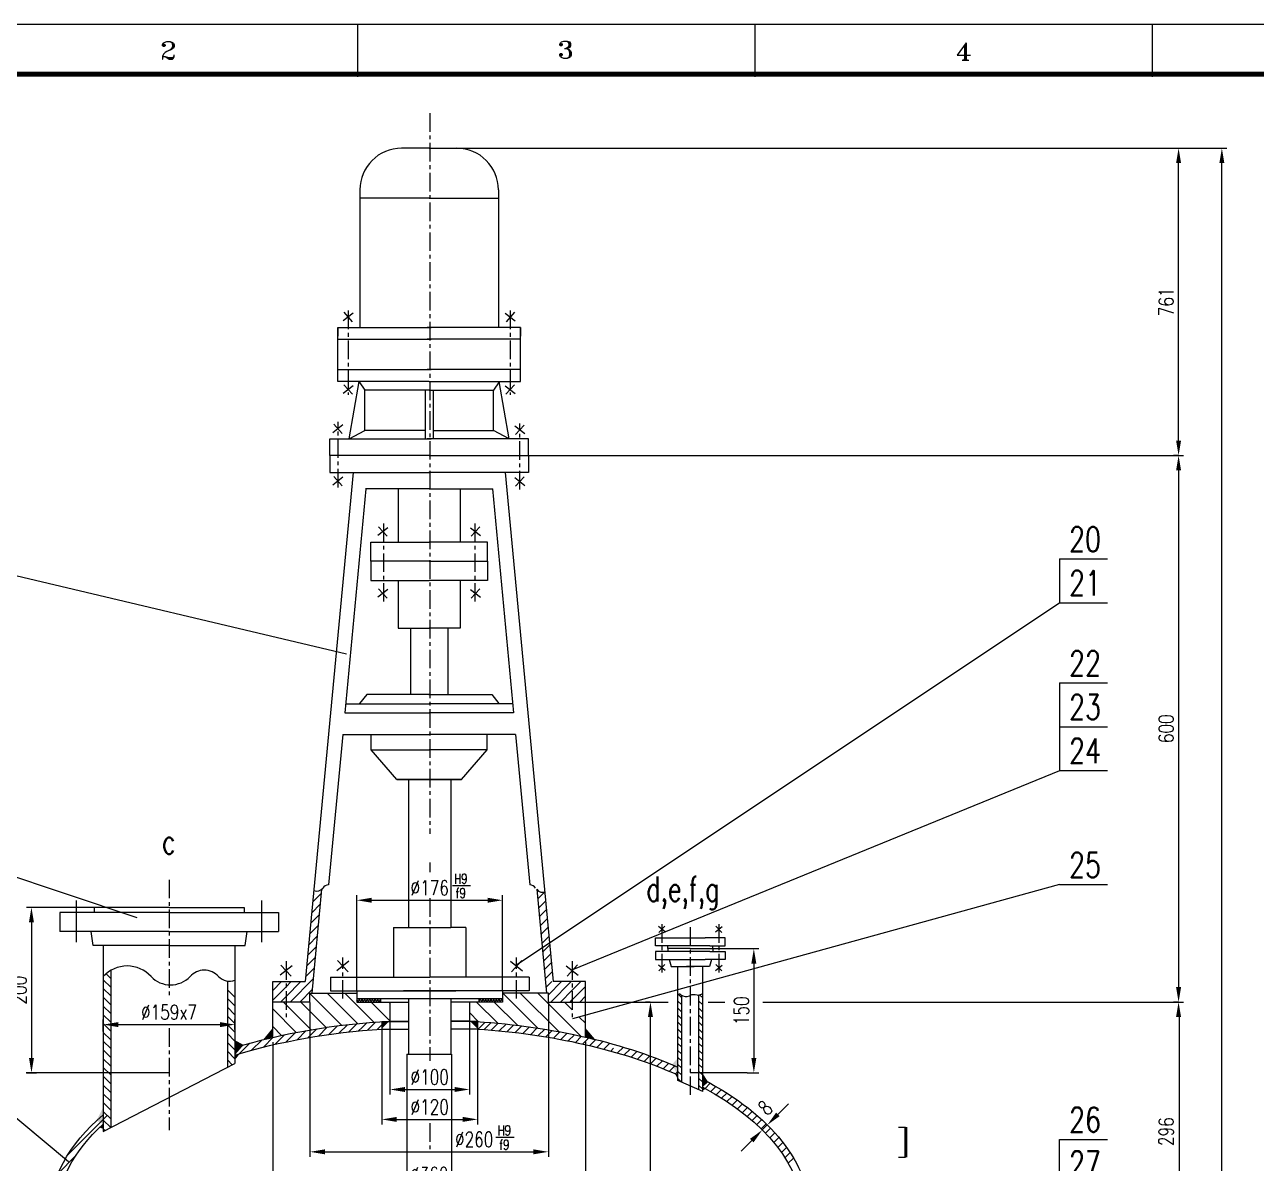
# Model space of a CAD drawing. Extents: x 0 to 1476, y -3 to 841.
# Drawn here: x 126.9 to 374.9, y 611.8 to 841 of the extents above; entities that cross this region are included whole.
import ezdxf

# ---------------------------------------------------------------- set-up
doc = ezdxf.new("R2010")
doc.units = 0
doc.header["$LTSCALE"] = 3
doc.header["$MEASUREMENT"] = 0
doc.linetypes.add('CENTER', pattern=[2, 1.25, -0.25, 0.25, -0.25])
doc.layers.get('0').update_dxf_attribs({"linetype": 'CONTINUOUS'})
doc.layers.get('DEFPOINTS').update_dxf_attribs({"linetype": 'CONTINUOUS'})
for name, color, linetype in [('1', 2, 'CONTINUOUS'), ('2', 1, 'CONTINUOUS'), ('3', 2, 'CENTER'), ('4', 2, 'CENTER'), ('BORDER', 7, 'CONTINUOUS')]:
    doc.layers.add(name, color=color, linetype=linetype)
doc.styles.get("Standard").update_dxf_attribs({"font": 'simplex', "width": 0.75, "bigfont": 'hztxt'})
doc.dimstyles.get("Standard").update_dxf_attribs({"dimtxt": 3, "dimasz": 3, "dimexe": 1, "dimexo": 0.06, "dimgap": 1, "dimtad": 1, "dimzin": 0, "dimtxsty": 'STANDARD', "dimcen": 0.09, "dimclrd": 3, "dimclre": 3, "dimclrt": 3, "dimazin": 3, "dimtfac": 0.051429, "dimtofl": 0, "dimtmove": 0, "dimatfit": 3, "dimtolj": 1, "dimtzin": 0})

# ---------------------------------------------------------------- blocks, each defined once
blk = doc.blocks.new('*D26')
at = {"color": 3, "linetype": 'BYBLOCK'}
for p, q in [((2982.8, 810.42), (2981.86, 810.42)), ((2982.86, 626.78), (2982.86, 807.42)), ((2983.67, 623.78), (2981.86, 623.78))]:
    blk.add_line(p, q, dxfattribs=at)
for points in [[(2982.36, 807.42), (2983.36, 807.42), (2982.86, 810.42)], [(2982.36, 626.78), (2983.36, 626.78), (2982.86, 623.78)]]:
    blk.add_solid(points, dxfattribs=at)
at = {"layer": 'DEFPOINTS', "color": 0, "linetype": 'BYBLOCK'}
for p in [(2982.86, 810.42), (2982.86, 810.42), (2983.73, 623.78)]:
    blk.add_point(p, dxfattribs=at)
at = {"color": 3, "linetype": 'BYBLOCK', "insert": (2980.36, 717.1), "char_height": 3, "attachment_point": 5, "rotation": 90}
blk.add_mtext('\\A1;1630', dxfattribs=at)
blk = doc.blocks.new('*D32')
at = {"color": 3, "linetype": 'BYBLOCK'}
for p, q in [((3090.26, 982.29), (3098.92, 982.29)), ((3097.92, 483.58), (3097.92, 979.29)), ((2961.02, 480.58), (3098.92, 480.58))]:
    blk.add_line(p, q, dxfattribs=at)
for points in [[(3097.42, 979.29), (3098.42, 979.29), (3097.92, 982.29)], [(3097.42, 483.58), (3098.42, 483.58), (3097.92, 480.58)]]:
    blk.add_solid(points, dxfattribs=at)
at = {"layer": 'DEFPOINTS', "color": 0, "linetype": 'BYBLOCK'}
for p in [(3090.2, 982.29), (3097.92, 982.29), (2960.96, 480.58)]:
    blk.add_point(p, dxfattribs=at)
at = {"color": 3, "linetype": 'BYBLOCK', "insert": (3095.42, 731.43), "char_height": 3, "attachment_point": 5, "rotation": 90}
blk.add_mtext('\\A1;3760', dxfattribs=at)
blk = doc.blocks.new('*D16')
at = {"color": 3, "linetype": 'BYBLOCK'}
for p, q in [((2872.69, 804.51), (2872.69, 806.88)), ((2899.19, 804.92), (2899.19, 806.88)), ((2875.69, 805.88), (2896.19, 805.88))]:
    blk.add_line(p, q, dxfattribs=at)
for points in [[(2875.69, 806.38), (2875.69, 805.38), (2872.69, 805.88)], [(2896.19, 806.38), (2896.19, 805.38), (2899.19, 805.88)]]:
    blk.add_solid(points, dxfattribs=at)
at = {"layer": 'DEFPOINTS', "color": 0, "linetype": 'BYBLOCK'}
for p in [(2872.69, 804.45), (2899.19, 805.88), (2899.19, 804.86)]:
    blk.add_point(p, dxfattribs=at)
at = {"color": 3, "linetype": 'BYBLOCK', "insert": (2885.94, 808.38), "char_height": 3, "attachment_point": 5}
blk.add_mtext('\\A1;∅159x7', dxfattribs=at)
blk = doc.blocks.new('*D17')
at = {"color": 3, "linetype": 'BYBLOCK'}
for p, q in [((2870.77, 820.58), (2857.23, 820.58)), ((2858.23, 817.58), (2858.23, 790.28)), ((2857.21, 787.28), (2859.23, 787.28))]:
    blk.add_line(p, q, dxfattribs=at)
for points in [[(2857.73, 817.58), (2858.73, 817.58), (2858.23, 820.58)], [(2857.73, 790.28), (2858.73, 790.28), (2858.23, 787.28)]]:
    blk.add_solid(points, dxfattribs=at)
at = {"layer": 'DEFPOINTS', "color": 0, "linetype": 'BYBLOCK'}
for p in [(2870.83, 820.58), (2857.15, 787.28), (2858.23, 787.28)]:
    blk.add_point(p, dxfattribs=at)
at = {"color": 3, "linetype": 'BYBLOCK', "insert": (2855.73, 803.93), "char_height": 3, "attachment_point": 5, "rotation": 90}
blk.add_mtext('\\A1;200', dxfattribs=at)
blk = doc.blocks.new('*D25')
at = {"color": 3, "linetype": 'BYBLOCK'}
for p, q in [((2943.91, 982.29), (3090.2, 982.29)), ((3089.2, 923.42), (3089.2, 979.29)), ((3089.14, 920.42), (3088.2, 920.42))]:
    blk.add_line(p, q, dxfattribs=at)
for points in [[(3088.7, 979.29), (3089.7, 979.29), (3089.2, 982.29)], [(3088.7, 923.42), (3089.7, 923.42), (3089.2, 920.42)]]:
    blk.add_solid(points, dxfattribs=at)
at = {"layer": 'DEFPOINTS', "color": 0, "linetype": 'BYBLOCK'}
for p in [(2943.85, 982.29), (3089.2, 982.29), (3089.2, 920.42)]:
    blk.add_point(p, dxfattribs=at)
at = {"color": 3, "linetype": 'BYBLOCK', "insert": (3086.7, 951.36), "char_height": 3, "attachment_point": 5, "rotation": 90}
blk.add_mtext('\\A1;761', dxfattribs=at)
blk = doc.blocks.new('*D24')
at = {"color": 3, "linetype": 'BYBLOCK'}
for p, q in [((2958.37, 911.54), (3090.2, 911.54)), ((3089.2, 908.54), (3089.2, 804.53)), ((3089.14, 801.53), (3088.2, 801.53))]:
    blk.add_line(p, q, dxfattribs=at)
for points in [[(3088.7, 908.54), (3089.7, 908.54), (3089.2, 911.54)], [(3088.7, 804.53), (3089.7, 804.53), (3089.2, 801.53)]]:
    blk.add_solid(points, dxfattribs=at)
at = {"layer": 'DEFPOINTS', "color": 0, "linetype": 'BYBLOCK'}
for p in [(2958.31, 911.54), (3089.2, 801.53), (3089.2, 801.53)]:
    blk.add_point(p, dxfattribs=at)
at = {"color": 3, "linetype": 'BYBLOCK', "insert": (3086.7, 856.54), "char_height": 3, "attachment_point": 5, "rotation": 90}
blk.add_mtext('\\A1;600', dxfattribs=at)
blk = doc.blocks.new('*D39')
at = {"color": 3, "linetype": 'BYBLOCK'}
for p, q in [((2923.75, 812.71), (2923.75, 831.91)), ((2926.75, 830.91), (2950.09, 830.91)), ((2953.09, 812.71), (2953.09, 831.91))]:
    blk.add_line(p, q, dxfattribs=at)
for points in [[(2926.75, 831.41), (2926.75, 830.41), (2923.75, 830.91)], [(2950.09, 831.41), (2950.09, 830.41), (2953.09, 830.91)]]:
    blk.add_solid(points, dxfattribs=at)
at = {"layer": 'DEFPOINTS', "color": 0, "linetype": 'BYBLOCK'}
for p in [(2953.09, 830.91), (2923.75, 812.65), (2953.09, 812.65)]:
    blk.add_point(p, dxfattribs=at)
at = {"color": 3, "linetype": 'BYBLOCK', "insert": (2938.42, 833.41), "char_height": 3, "attachment_point": 5}
blk.add_mtext('\\A1;∅176', dxfattribs=at)
blk = doc.blocks.new('*D37')
at = {"color": 3, "linetype": 'BYBLOCK'}
for p, q in [((2930.42, 806.58), (2930.42, 791.82)), ((2946.42, 806.52), (2946.42, 791.82)), ((2933.42, 792.82), (2943.42, 792.82))]:
    blk.add_line(p, q, dxfattribs=at)
for points in [[(2933.42, 793.32), (2933.42, 792.32), (2930.42, 792.82)], [(2943.42, 793.32), (2943.42, 792.32), (2946.42, 792.82)]]:
    blk.add_solid(points, dxfattribs=at)
at = {"layer": 'DEFPOINTS', "color": 0, "linetype": 'BYBLOCK'}
for p in [(2930.42, 806.64), (2946.42, 806.58), (2946.42, 792.82)]:
    blk.add_point(p, dxfattribs=at)
at = {"color": 3, "linetype": 'BYBLOCK', "insert": (2938.42, 795.32), "char_height": 3, "attachment_point": 5}
blk.add_mtext('\\A1;∅100', dxfattribs=at)
blk = doc.blocks.new('*D38')
at = {"color": 3, "linetype": 'BYBLOCK'}
for p, q in [((2928.78, 804.92), (2928.78, 785.8)), ((2948.06, 804.92), (2948.06, 785.8)), ((2931.78, 786.8), (2945.06, 786.8))]:
    blk.add_line(p, q, dxfattribs=at)
for points in [[(2931.78, 787.3), (2931.78, 786.3), (2928.78, 786.8)], [(2945.06, 787.3), (2945.06, 786.3), (2948.06, 786.8)]]:
    blk.add_solid(points, dxfattribs=at)
at = {"layer": 'DEFPOINTS', "color": 0, "linetype": 'BYBLOCK'}
for p in [(2928.78, 804.98), (2948.06, 804.98), (2948.06, 786.8)]:
    blk.add_point(p, dxfattribs=at)
at = {"color": 3, "linetype": 'BYBLOCK', "insert": (2938.42, 789.3), "char_height": 3, "attachment_point": 5}
blk.add_mtext('\\A1;∅120', dxfattribs=at)
blk = doc.blocks.new('*D6')
at = {"color": 3, "linetype": 'BYBLOCK'}
for p, q in [((2906.83, 793.46), (2906.83, 763.3)), ((2969.81, 793.53), (2969.81, 763.3)), ((2909.83, 764.3), (2966.81, 764.3))]:
    blk.add_line(p, q, dxfattribs=at)
for points in [[(2909.83, 764.8), (2909.83, 763.8), (2906.83, 764.3)], [(2966.81, 764.8), (2966.81, 763.8), (2969.81, 764.3)]]:
    blk.add_solid(points, dxfattribs=at)
at = {"layer": 'DEFPOINTS', "color": 0, "linetype": 'BYBLOCK'}
for p in [(2906.83, 793.52), (2969.81, 793.59), (2969.81, 764.3)]:
    blk.add_point(p, dxfattribs=at)
at = {"color": 3, "linetype": 'BYBLOCK', "insert": (2938.32, 766.8), "char_height": 3, "attachment_point": 5}
blk.add_mtext('\\A1;∅360', dxfattribs=at)
blk = doc.blocks.new('*D15')
at = {"color": 3, "linetype": 'BYBLOCK'}
for p, q in [((2914.31, 801.47), (2914.31, 770.38)), ((2962.31, 801.47), (2962.31, 770.38)), ((2917.31, 771.38), (2959.31, 771.38))]:
    blk.add_line(p, q, dxfattribs=at)
for points in [[(2917.31, 771.88), (2917.31, 770.88), (2914.31, 771.38)], [(2959.31, 771.88), (2959.31, 770.88), (2962.31, 771.38)]]:
    blk.add_solid(points, dxfattribs=at)
at = {"layer": 'DEFPOINTS', "color": 0, "linetype": 'BYBLOCK'}
for p in [(2914.31, 801.53), (2962.31, 801.53), (2962.31, 771.38)]:
    blk.add_point(p, dxfattribs=at)
at = {"color": 3, "linetype": 'BYBLOCK', "insert": (2947.37, 773.88), "char_height": 3, "attachment_point": 5}
blk.add_mtext('\\A1;∅260', dxfattribs=at)
blk = doc.blocks.new('*X3')
at = {"color": 0}
for p, q in [((2916.55, 787.27), (2918.25, 788.97)), ((2916.75, 789.42), (2918.45, 791.12)), ((2916.35, 785.13), (2918.05, 786.83)), ((2916.14, 782.98), (2917.85, 784.68)), ((2915.94, 780.83), (2917.65, 782.54)), ((2915.74, 778.69), (2917.44, 780.39)), ((2915.54, 776.54), (2917.24, 778.25)), ((2912.17, 769.28), (2916.84, 773.95)), ((2915.34, 774.4), (2917.04, 776.1)), ((2908.68, 771.63), (2910.45, 773.4)), ((2908.68, 769.68), (2911.36, 772.37)), ((2911.36, 772.37), (2912.39, 773.4)), ((2911.36, 770.42), (2914.34, 773.4)), ((2914.11, 769.28), (2916.64, 771.81)), ((2910.22, 769.28), (2911.36, 770.42))]:
    blk.add_line(p, q, dxfattribs=at)
blk = doc.blocks.new('*X4')
at = {"color": 0}
for p, q in [((2962.02, 789.97), (2963.43, 791.38)), ((2962.19, 788.19), (2963.6, 789.6)), ((2962.35, 786.41), (2963.77, 787.82)), ((2962.52, 784.63), (2963.93, 786.04)), ((2962.69, 782.85), (2964.1, 784.27)), ((2962.85, 781.08), (2964.27, 782.49)), ((2963.02, 779.3), (2964.43, 780.71)), ((2963.19, 777.52), (2964.6, 778.93)), ((2963.35, 775.74), (2964.77, 777.15)), ((2963.52, 773.97), (2964.93, 775.38)), ((2963.69, 772.19), (2964.9, 773.4)), ((2964.18, 770.74), (2966.84, 773.4)), ((2964.67, 769.28), (2968.79, 773.4)), ((2966.62, 769.28), (2969, 771.66)), ((2969, 771.66), (2970.73, 773.4)), ((2969, 769.72), (2971.68, 772.4)), ((2968.56, 769.28), (2969, 769.72)), ((2970.51, 769.28), (2971.68, 770.46))]:
    blk.add_line(p, q, dxfattribs=at)
blk = doc.blocks.new('*D18')
at = {"color": 3, "linetype": 'BYBLOCK'}
for p, q in [((3010.71, 827.48), (3019.94, 827.48)), ((3018.94, 824.48), (3018.94, 805.48)), ((3017.57, 802.48), (3019.94, 802.48))]:
    blk.add_line(p, q, dxfattribs=at)
for points in [[(3018.44, 824.48), (3019.44, 824.48), (3018.94, 827.48)], [(3018.44, 805.48), (3019.44, 805.48), (3018.94, 802.48)]]:
    blk.add_solid(points, dxfattribs=at)
at = {"layer": 'DEFPOINTS', "color": 0, "linetype": 'BYBLOCK'}
for p in [(3010.65, 827.48), (3017.51, 802.48), (3018.94, 802.48)]:
    blk.add_point(p, dxfattribs=at)
at = {"color": 3, "linetype": 'BYBLOCK', "insert": (3016.44, 814.98), "char_height": 3, "attachment_point": 5, "rotation": 90}
blk.add_mtext('\\A1;150', dxfattribs=at)

msp = doc.modelspace()

# ---------------------------------------------------------------- hatches: boundary and pattern name
at = {"layer": '1'}
h = msp.add_hatch(dxfattribs=at)
h.set_pattern_fill('ANSI31', color=256, scale=10, angle=90, style=0)
h.set_pattern_definition([(135, (-2729.9213, -157.2693), (-0.8838835, -0.8838835), [])])
h.paths.add_polyline_path([(144.27312, 650.62739, 0.073772195), (142.77312, 649.42354), (142.77312, 630.01442), (144.27312, 630.01442)])
h.paths.add_polyline_path([(144.27312, 630.01442), (142.77312, 630.01442), (142.77312, 618.20648), (144.27312, 618.98074)])
h.paths.add_polyline_path([(169.27312, 646.36545), (167.77312, 647.06996), (167.77312, 631.11081), (169.27312, 631.88506)])
h = msp.add_hatch(dxfattribs=at)
h.set_pattern_fill('ANSI37', color=256, scale=3, style=0)
h.set_pattern_definition([(45, (-2729.92126, -166.1569), (-0.265165043, 0.265165043), []), (135, (-2729.92126, -166.1569), (-0.265165043, -0.265165043), [])])
h.paths.add_polyline_path([(193.82706, 644.94888), (193.82706, 644.26387), (198.57911, 644.26387), (198.57911, 644.94888)])
h.paths.add_polyline_path([(223.16706, 644.26387), (223.16706, 644.94888), (218.41502, 644.94888), (218.41502, 644.26387)])
h = msp.add_hatch(dxfattribs=at)
h.set_pattern_fill('ANSI31', color=256, scale=8, angle=90, style=0)
h.set_pattern_definition([(135, (-2729.9213, -157.2693), (-0.70710678, -0.70710678), [])])
h.paths.add_polyline_path([(258.47101, 628.49911), (259.23248, 628.16156), (259.23248, 645.62079, -0.033870124), (259.07101, 645.7483, 0.441587249), (258.47101, 645.66661)])
h.paths.add_polyline_path([(263.47101, 645.97849, -0.039095138), (262.70953, 645.70044), (262.70953, 630.0123), (263.47101, 630.0123)])
h.paths.add_polyline_path([(262.70953, 626.62021), (263.47101, 626.28266), (263.47101, 630.0123), (262.70953, 630.0123)])

# ---------------------------------------------------------------- linework, layer by layer
at = {"color": 3, "linetype": 'BYBLOCK'}
for p, q in [((258.47101, 643.0105), (258.47101, 644.98834)), ((263.47101, 643.0105), (263.47101, 644.98834)), ((239.94959, 644.26387), (246.67731, 644.26387)), ((245.55731, 644.26387), (256.50103, 644.26387)), ((264.54593, 644.26387), (267.93327, 644.26387)), ((275.55476, 644.26387), (360.27742, 644.26387)), ((359.3834, 641.26387), (359.3834, 595.08707)), ((278.58965, 621.64698), (280.70634, 623.77292)), ((276.80076, 619.19466), (275.76432, 620.2266)), ((275.79482, 618.18431), (274.75837, 619.21625)), ((275.46702, 618.51069), (276.47296, 619.52103)), ((273.35033, 616.38474), (271.23364, 614.2588))]:
    msp.add_line(p, q, dxfattribs=at)
for points in [[(358.77742, 641.26387), (359.77742, 641.26387), (359.27742, 644.26387)], [(278.23533, 621.99976), (278.94397, 621.2942), (276.47296, 619.52103)], [(272.996, 616.73753), (273.70465, 616.03196), (275.46702, 618.51069)]]:
    msp.add_solid(points, dxfattribs=at)
at = {"layer": '1'}
for p, q in [((82.34576, 740.24141), (191.73393, 714.38562)), ((335.30148, 733.45404), (335.30148, 724.58182)), ((335.30148, 724.58182), (225.85371, 651.62253)), ((335.30148, 708.49428), (335.30148, 690.80281)), ((335.30148, 690.80281), (237.26332, 650.76374)), ((82.34576, 683.84579), (149.50792, 661.2554)), ((335.30148, 667.89323), (237.26332, 640.87713)), ((137.35261, 656.28732), (137.35261, 664.70495)), ((174.69363, 656.28732), (174.69363, 664.70495)), ((82.34576, 656.91306), (135.74131, 612.15411)), ((190.79799, 639.57659), (184.38959, 645.98499)), ((193.98372, 639.9264), (187.84625, 646.06387)), ((197.23588, 640.20977), (191.38179, 646.06387)), ((230.23969, 639.02577), (223.20159, 646.06387)), ((234.48656, 638.31443), (226.73713, 646.06387)), ((238.91896, 637.41756), (230.27266, 646.06387)), ((181.61945, 638.14854), (176.88959, 642.87839)), ((184.61743, 638.68609), (179.03965, 644.26387)), ((187.67649, 639.16257), (182.57519, 644.26387)), ((200.49706, 640.48413), (196.71732, 644.26387)), ((200.49706, 644.01966), (200.25286, 644.26387)), ((222.18996, 640.00444), (217.93052, 644.26387)), ((226.14804, 639.58188), (221.46606, 644.26387)), ((237.20696, 642.6651), (235.60819, 644.26387)), ((192.21172, 638.24), (193.88874, 639.91701)), ((194.88959, 639.1501), (195.83633, 640.09684)), ((195.98504, 638.63676), (197.58404, 640.23576)), ((218.34932, 640.30954), (216.49706, 642.1618)), ((218.32527, 638.847), (219.69266, 640.2144)), ((219.48697, 638.7461), (220.86231, 640.12145)), ((221.88959, 639.6336), (222.25444, 639.99844)), ((239.88959, 639.98247), (238.62084, 641.25122)), ((178.68153, 637.55092), (176.88959, 639.34286)), ((177.34429, 635.74694), (179.27477, 637.67741)), ((179.60609, 636.24097), (181.48855, 638.12343)), ((181.81428, 636.68139), (183.65399, 638.5211)), ((183.97431, 637.07365), (185.77553, 638.87488)), ((186.09064, 637.42221), (187.85688, 639.18845)), ((188.16698, 637.73079), (189.90115, 639.46496)), ((190.20646, 638.0025), (191.911, 639.70705)), ((194.18506, 638.44557), (194.88959, 639.1501)), ((197.91255, 638.75078), (198.85973, 639.69797)), ((220.87596, 638.61997), (221.88959, 639.6336)), ((222.49874, 638.47498), (223.86315, 639.83939)), ((224.10478, 638.31325), (225.45542, 639.66389)), ((225.69437, 638.13508), (227.03153, 639.47223)), ((227.26779, 637.94073), (228.59172, 639.26465)), ((228.82526, 637.73043), (230.1362, 639.04137)), ((230.367, 637.50441), (231.66519, 638.80259)), ((231.89319, 637.26282), (233.17883, 638.54847)), ((233.40397, 637.00584), (234.67729, 638.27916)), ((234.8995, 636.7336), (236.16069, 637.99479)), ((236.37987, 636.4462), (237.62913, 637.69547)), ((237.84517, 636.14374), (239.0827, 637.38127)), ((169.27312, 634.74683), (169.8054, 635.27912)), ((170.15981, 633.86576), (172.28226, 635.98821)), ((172.63102, 634.56919), (174.67921, 636.61739)), ((175.02213, 635.19254), (177.00722, 637.17763)), ((239.29549, 635.82629), (240.52146, 637.05226)), ((240.73085, 635.49389), (241.94546, 636.70849)), ((242.1513, 635.14657), (243.35472, 636.34998)), ((243.55685, 634.78435), (244.74925, 635.97675)), ((244.94747, 634.4072), (245.49731, 634.95704)), ((246.32314, 634.0151), (247.49408, 635.18604)), ((247.6838, 633.608), (248.84429, 634.76849)), ((249.02939, 633.18582), (250.17961, 634.33604)), ((250.35981, 632.74848), (251.49996, 633.88863)), ((251.67495, 632.29585), (252.80524, 633.42613)), ((252.97466, 631.82779), (254.0953, 632.94843)), ((254.25879, 631.34416), (255.37, 632.45536)), ((156.02312, 630.01442), (127.23317, 630.01442)), ((255.52716, 630.84476), (256.62916, 631.94676)), ((256.77954, 630.32937), (257.87259, 631.42242)), ((258.01571, 629.79777), (258.47101, 630.25307)), ((272.39262, 630.0123), (260.92402, 630.0123)), ((263.47101, 628.182), (263.8449, 628.5559)), ((263.94268, 626.88591), (264.9882, 627.93143)), ((265.07468, 626.25014), (266.11354, 627.289)), ((266.18781, 625.5955), (267.22045, 626.62815)), ((267.28151, 624.92143), (268.30843, 625.94836)), ((268.35515, 624.22731), (269.3769, 625.24906)), ((269.40805, 623.51245), (270.42522, 624.52961)), ((270.43944, 622.77607), (271.45269, 623.78932)), ((271.44847, 622.01733), (272.45854, 623.0274)), ((135.57078, 613.41886), (143.58392, 621.432)), ((272.43417, 621.23527), (273.4419, 622.24299)), ((273.39549, 620.42881), (274.4018, 621.43513)), ((274.33121, 619.59676), (275.33716, 620.60272)), ((275.23997, 618.73776), (276.24677, 619.74456)), ((276.12024, 617.85027), (277.12926, 618.85928)), ((276.97026, 616.93251), (277.98307, 617.94532)), ((277.78799, 615.98249), (278.80643, 617.00092)), ((278.57112, 614.99784), (279.59732, 616.02405)), ((335.30148, 598.97554), (335.30148, 616.62872)), ((133.66934, 609.74965), (137.20933, 613.28964)), ((279.3169, 613.97586), (280.35339, 615.01235)), ((280.02213, 612.91332), (281.07191, 613.9631)), ((280.68299, 611.80642), (281.74968, 612.8731))]:
    msp.add_line(p, q, dxfattribs=at)
at = {"layer": '1', "color": 2}
for p, q in [((213.05343, 667.70546), (216.7093, 667.70546)), ((302.91242, 619.06807), (304.27992, 619.06807)), ((221.81936, 617.04808), (225.47522, 617.04808)), ((302.91242, 613.06296), (304.27992, 613.06296))]:
    msp.add_line(p, q, dxfattribs=at)
at = {"layer": '1'}
for centre, radius, start, end in [((185.75701, 668.07049), 1.48295, 246.7596894, 323.6213377), ((188.3083, 666.19099), 1.68589, 95.6406019, 143.6213377), ((228.47089, 666.19099), 1.68589, 36.3786623, 84.3593981), ((231.23469, 667.83833), 1.48295, 216.3786623, 293.2403106), ((147.58053, 644.96991), 6.55332, 42.8122688, 137.1877312), ((163.1092, 646.75879), 3.92107, 42.8122688, 137.1877312), ((156.31035, 653.05729), 5.34691, 222.8122688, 317.1877312), ((168.21509, 651.48893), 3.03914, 222.8122688, 290.3732288), ((258.80823, 645.43401), 0.40967, 50.1012838, 145.4038511), ((261.31494, 650.70141), 5.19179, 281.7155118, 294.5372395)]:
    msp.add_arc(centre, radius, start, end, dxfattribs=at)
at = {"layer": '1', "color": 2}
for centre, radius, start, end in [((260.09177, 646.87507), 1.52039, 227.8259724, 298.0293799), ((261.6789, 643.89381), 1.85702, 68.1798824, 118.0293799)]:
    msp.add_arc(centre, radius, start, end, dxfattribs=at)
at = {"layer": '1'}
for points in [[(198.85973, 640.3239), (200.4059, 640.41603), (198.85973, 638.90665)], [(218.13439, 640.3239), (216.58823, 640.41603), (218.13439, 638.90665)], [(176.90919, 637.22308), (176.8803, 639.0369), (174.99012, 636.73393)], [(239.88959, 637.19899), (239.88959, 639.01303), (241.8162, 636.74045)], [(169.27312, 633.59794), (171.02042, 635.63467), (169.27312, 636.59168)], [(169.27312, 633.59794), (170.28012, 633.90146), (169.27312, 632.59893)], [(258.47101, 629.59598), (258.47101, 632.95503), (257.25637, 631.68509)], [(258.47101, 629.59598), (258.47101, 628.76125), (257.82559, 629.88106)], [(263.47101, 627.14243), (263.47101, 629.87568), (264.55527, 628.17113)], [(263.47101, 627.14243), (263.47101, 626.47374), (264.11658, 626.79011)], [(142.77312, 619.70137), (141.42156, 620.38958), (142.77312, 623.12777)], [(142.77312, 619.70137), (142.01088, 618.99016), (142.77312, 618.76361)]]:
    msp.add_solid(points, dxfattribs=at)
at = {"layer": '2'}
for p, q in [((208.38959, 816.12972), (202.84796, 816.12972)), ((208.38959, 816.12972), (202.84796, 816.12972)), ((208.38959, 816.12972), (213.93123, 816.12972)), ((208.38959, 816.12972), (213.93123, 816.12972)), ((208.38959, 806.05141), (194.4468, 806.05141)), ((194.44796, 807.72972), (194.44796, 780.06787)), ((208.38959, 806.05141), (222.33239, 806.05141)), ((222.33123, 807.72972), (222.33123, 780.06787)), ((193.058, 782.93892), (191.0437, 781.36632)), ((191.18542, 783.09264), (192.91628, 781.21259)), ((223.72119, 782.93892), (225.73549, 781.36632)), ((225.59377, 783.09264), (223.86291, 781.21259)), ((190.01548, 780.06787), (208.76382, 780.06787)), ((190.01548, 780.06787), (190.01548, 778.26787)), ((190.01548, 769.16433), (190.01548, 780.06787)), ((226.76371, 780.06787), (208.01536, 780.06787)), ((226.76371, 769.16433), (226.76371, 780.06787)), ((226.76371, 780.06787), (226.76371, 778.26787)), ((190.01548, 777.66787), (208.76382, 777.66787)), ((226.76371, 777.66787), (208.01536, 777.66787)), ((190.01548, 771.56433), (208.76382, 771.56433)), ((226.76371, 771.56433), (208.01536, 771.56433)), ((208.38959, 769.16433), (190.01548, 769.16433)), ((192.29089, 757.61664), (194.30807, 769.16433)), ((194.29461, 769.08727), (195.43498, 767.43404)), ((208.38959, 769.16433), (226.76371, 769.16433)), ((222.48458, 769.08727), (221.34421, 767.43404)), ((224.4883, 757.61664), (222.47112, 769.16433)), ((193.07467, 768.31657), (191.06036, 766.74398)), ((191.20208, 768.4703), (192.93295, 766.59025)), ((195.43498, 759.28338), (195.43498, 767.43404)), ((208.38959, 767.43404), (195.43498, 767.43404)), ((207.5569, 767.43404), (207.5569, 757.61664)), ((208.38959, 767.43404), (221.34421, 767.43404)), ((209.22228, 767.43404), (209.22228, 757.61664)), ((221.34421, 759.28338), (221.34421, 767.43404)), ((223.70452, 768.31657), (225.71883, 766.74398)), ((225.5771, 768.4703), (223.84624, 766.59025)), ((191.03568, 760.42151), (189.02138, 758.84892)), ((189.1631, 760.57524), (190.89396, 758.69519)), ((192.29089, 757.61664), (195.43498, 759.28338)), ((207.5569, 759.28338), (195.43498, 759.28338)), ((209.22228, 759.28338), (221.34421, 759.28338)), ((224.4883, 757.61664), (221.34421, 759.28338)), ((225.63256, 760.25363), (227.64686, 758.68103)), ((227.50514, 760.40736), (225.77428, 758.5273)), ((188.38559, 757.61664), (208.76382, 757.61664)), ((188.38559, 754.26787), (188.38559, 757.61664)), ((228.39359, 757.61664), (208.01536, 757.61664)), ((228.39359, 754.26787), (228.39359, 757.61664)), ((208.38959, 754.26787), (188.38559, 754.26787)), ((188.38559, 754.26787), (188.38559, 750.84718)), ((208.38959, 754.26787), (228.39359, 754.26787)), ((228.39359, 754.26787), (228.39359, 750.84718)), ((193.05969, 750.84718), (183.45353, 648.37854)), ((188.38559, 750.84718), (208.4846, 750.84718)), ((191.03568, 749.90816), (189.02138, 748.33557)), ((189.1631, 750.06189), (190.89396, 748.18184)), ((228.39359, 750.84718), (208.29459, 750.84718)), ((223.7195, 750.84718), (233.32566, 648.37854)), ((225.63256, 749.82395), (227.64686, 748.25135)), ((227.50514, 749.97768), (225.77428, 748.09762)), ((195.61319, 747.55737), (191.38927, 702.50088)), ((208.38959, 747.55737), (195.55926, 747.55737)), ((202.12412, 747.55737), (202.12412, 736.85647)), ((208.38959, 747.55737), (221.21993, 747.55737)), ((214.65507, 747.55737), (214.65507, 736.85647)), ((221.166, 747.55737), (225.38992, 702.50088)), ((200.09127, 739.74464), (198.07697, 738.17204)), ((198.21869, 739.89836), (199.94955, 738.01831)), ((216.68792, 739.74464), (218.70222, 738.17204)), ((218.5605, 739.89836), (216.82964, 738.01831)), ((196.64532, 736.85647), (208.38959, 736.85647)), ((196.64532, 732.97919), (196.64532, 736.85647)), ((220.13387, 736.85647), (208.38959, 736.85647)), ((220.13387, 732.97919), (220.13387, 736.85647)), ((208.38959, 732.97919), (196.64532, 732.97919)), ((208.38959, 732.97919), (196.64532, 732.97919)), ((196.64532, 732.97919), (196.64532, 729.10191)), ((208.38959, 732.97919), (220.13387, 732.97919)), ((208.38959, 732.97919), (220.13387, 732.97919)), ((220.13387, 732.97919), (220.13387, 729.10191)), ((335.30148, 733.45404), (344.9831, 733.45404)), ((196.64532, 729.10191), (208.38959, 729.10191)), ((200.09127, 727.30343), (198.07697, 725.73084)), ((198.21869, 727.45716), (199.94955, 725.57711)), ((202.12412, 729.10191), (202.12412, 719.51815)), ((220.13387, 729.10191), (208.38959, 729.10191)), ((214.65507, 729.10191), (214.65507, 719.51815)), ((216.68792, 727.30343), (218.70222, 725.73084)), ((218.5605, 727.45716), (216.82964, 725.57711)), ((335.30148, 724.63828), (344.9831, 724.63828)), ((202.12412, 719.51815), (208.38959, 719.51815)), ((204.6587, 719.51815), (204.6587, 706.14924)), ((214.65507, 719.51815), (208.38959, 719.51815)), ((212.12049, 719.51815), (212.12049, 706.14924)), ((335.30148, 708.49428), (344.9831, 708.49428)), ((195.80482, 706.14924), (194.36571, 704.35172)), ((208.42994, 706.14924), (195.80482, 706.14924)), ((208.34925, 706.14924), (220.97437, 706.14924)), ((220.97437, 706.14924), (222.41348, 704.35172)), ((191.38927, 702.50088), (208.38959, 702.50088)), ((191.55819, 704.30282), (208.38959, 704.30282)), ((225.22099, 704.30282), (208.38959, 704.30282)), ((225.38992, 702.50088), (208.38959, 702.50088)), ((335.30148, 699.67852), (344.9831, 699.67852)), ((190.97763, 698.10994), (188.14259, 667.86872)), ((190.97763, 698.10994), (208.38959, 698.10994)), ((196.69716, 695.00607), (196.69716, 698.14446)), ((225.80156, 698.10994), (208.38959, 698.10994)), ((220.08203, 695.00607), (220.08203, 698.14446)), ((225.80156, 698.10994), (228.63659, 667.86872)), ((201.90959, 689.05532), (196.69716, 695.00607)), ((196.69716, 695.00607), (208.38959, 695.00607)), ((220.08203, 695.00607), (208.38959, 695.00607)), ((214.86959, 689.05532), (220.08203, 695.00607)), ((335.30148, 690.86276), (344.9831, 690.86276)), ((208.38959, 689.05532), (201.90959, 689.05532)), ((201.90959, 689.05532), (208.38959, 689.05532)), ((204.99421, 689.05532), (203.73668, 689.05532)), ((204.23463, 689.05532), (204.23463, 659.24739)), ((214.86959, 689.05532), (208.38959, 689.05532)), ((208.38959, 689.05532), (214.86959, 689.05532)), ((211.78498, 689.05532), (213.0425, 689.05532)), ((212.75949, 689.05532), (212.75949, 659.24739)), ((335.30148, 667.89323), (344.9831, 667.89323)), ((186.73845, 666.95877), (184.77961, 646.06387)), ((230.04074, 666.95877), (231.99958, 646.06387)), ((134.02312, 662.31442), (134.02312, 658.47972)), ((156.02312, 662.31442), (134.02312, 662.31442)), ((156.02312, 663.31442), (140.91057, 663.31442)), ((140.91057, 663.31442), (140.91057, 662.31442)), ((156.02312, 663.31442), (171.13567, 663.31442)), ((156.02312, 662.31442), (178.02312, 662.31442)), ((171.13567, 663.31442), (171.13567, 662.31442)), ((178.02312, 662.31442), (178.02312, 658.47972)), ((156.02312, 658.47972), (134.02312, 658.47972)), ((140.72331, 655.67384), (140.3221, 658.47972)), ((156.02312, 658.47972), (178.02312, 658.47972)), ((171.32293, 655.67384), (171.72413, 658.47972)), ((201.23463, 659.24739), (212.75949, 659.24739)), ((201.23463, 659.24739), (201.23463, 649.24739)), ((215.75949, 659.24739), (212.75949, 659.24739)), ((215.75949, 659.24739), (215.75949, 649.24739)), ((255.91968, 658.36969), (254.53745, 659.446)), ((254.63838, 658.2606), (255.82329, 659.55093)), ((266.02234, 658.36969), (267.40456, 659.446)), ((267.30364, 658.2606), (266.11872, 659.55093)), ((156.02312, 655.67384), (140.72331, 655.67384)), ((142.77312, 655.67384), (142.77312, 618.20648)), ((156.02312, 655.67384), (171.32293, 655.67384)), ((169.27312, 655.67384), (169.27312, 631.88506)), ((192.24051, 652.46663), (189.80446, 650.56477)), ((189.95243, 652.63053), (192.04524, 650.35733)), ((224.75362, 652.46663), (227.18967, 650.56477)), ((227.04169, 652.63053), (224.94889, 650.35733)), ((256.68224, 652.8123), (257.12514, 651.42521)), ((265.25977, 652.8123), (264.81687, 651.42521)), ((144.27312, 650.62739), (144.27312, 618.98074)), ((180.81568, 651.55612), (178.37963, 649.65426)), ((178.5276, 651.72002), (180.62041, 649.44682)), ((235.96351, 651.5625), (238.39956, 649.66064)), ((238.25159, 651.7264), (236.15878, 649.4532)), ((255.91968, 650.63217), (254.53745, 651.70848)), ((254.63838, 650.52308), (255.82329, 651.81341)), ((257.12514, 651.42521), (261.75858, 651.42521)), ((264.81687, 651.42521), (260.18344, 651.42521)), ((266.02234, 650.63217), (267.40456, 651.70848)), ((267.30364, 650.52308), (266.11872, 651.81341)), ((167.77312, 648.48211), (167.77312, 631.11081)), ((176.88959, 637.15049), (176.88959, 648.37854)), ((176.88959, 648.37854), (183.45353, 648.37854)), ((188.5018, 649.24739), (208.49706, 649.24739)), ((188.5018, 649.24739), (188.5018, 646.48892)), ((228.49233, 649.24739), (208.49706, 649.24739)), ((228.49233, 649.24739), (228.49233, 646.48892)), ((239.88959, 648.37854), (233.32566, 648.37854)), ((239.88959, 637.19899), (239.88959, 648.37854)), ((184.38959, 646.06387), (193.82706, 646.06387)), ((184.38959, 644.26387), (184.38959, 646.06387)), ((188.5018, 646.48892), (213.75949, 646.48892)), ((193.82706, 646.48892), (193.82706, 644.26387)), ((193.82706, 644.94888), (223.16706, 644.94888)), ((198.57911, 644.94888), (198.57911, 644.26387)), ((228.49233, 646.48892), (203.23463, 646.48892)), ((204.23463, 644.94888), (204.23463, 633.74934)), ((212.75949, 644.94888), (212.75949, 633.74934)), ((218.41502, 644.94888), (218.41502, 644.26387)), ((223.16706, 646.48892), (223.16706, 644.26387)), ((232.38959, 646.06387), (223.16706, 646.06387)), ((232.38959, 644.26387), (232.38959, 646.06387)), ((184.38959, 644.26387), (176.88959, 644.26387)), ((193.82706, 644.26387), (204.23463, 644.26387)), ((200.49706, 644.26387), (200.49706, 640.42075)), ((223.16706, 644.26387), (212.75949, 644.26387)), ((216.49706, 644.26387), (216.49706, 640.42075)), ((232.38959, 644.26387), (239.88959, 644.26387)), ((198.85973, 640.3239), (198.85973, 638.82373)), ((198.85973, 640.3239), (204.23463, 640.3239)), ((200.49706, 640.42075), (204.23463, 640.42075)), ((216.49706, 640.42075), (212.75949, 640.42075)), ((218.13439, 640.3239), (212.75949, 640.3239)), ((218.13439, 640.3239), (218.13439, 638.82344)), ((198.85973, 638.82373), (204.23463, 638.82373)), ((218.13439, 638.82373), (212.75949, 638.82373)), ((203.88959, 633.74934), (203.88959, 542.46573)), ((203.88959, 633.74934), (212.88959, 633.74934)), ((212.88959, 633.74934), (212.88959, 542.46573)), ((142.77312, 618.20648), (169.27312, 631.88506)), ((263.47101, 626.28266), (258.47101, 628.49911)), ((335.30148, 616.60706), (344.9831, 616.60706))]:
    msp.add_line(p, q, dxfattribs=at)
at = {"layer": '2', "color": 1}
for p, q in [((253.97101, 657.2123), (263.97101, 657.2123)), ((253.97101, 655.6123), (253.97101, 657.2123)), ((264.87101, 655.6123), (253.97101, 655.6123)), ((256.47101, 655.0123), (256.47101, 655.6123)), ((260.97101, 655.0123), (256.47101, 655.0123)), ((260.97101, 655.0123), (256.47101, 655.0123)), ((256.47101, 655.0123), (256.47101, 654.4123)), ((260.97101, 655.0123), (265.47101, 655.0123)), ((260.97101, 655.0123), (265.47101, 655.0123)), ((267.97101, 657.2123), (263.97101, 657.2123)), ((264.87101, 655.6123), (267.97101, 655.6123)), ((265.47101, 655.0123), (265.47101, 655.6123)), ((265.47101, 655.0123), (265.47101, 654.4123)), ((267.97101, 655.6123), (267.97101, 657.2123)), ((264.87101, 654.4123), (253.97101, 654.4123)), ((253.97101, 654.4123), (253.97101, 652.8123)), ((253.97101, 652.8123), (263.97101, 652.8123)), ((267.97101, 652.8123), (263.97101, 652.8123)), ((264.87101, 654.4123), (267.97101, 654.4123)), ((267.97101, 654.4123), (267.97101, 652.8123)), ((258.47101, 628.49911), (258.47101, 651.42521)), ((263.47101, 626.28266), (263.47101, 651.42521)), ((259.23248, 628.16156), (259.23248, 645.62079)), ((262.70953, 626.62021), (262.70953, 645.70044))]:
    msp.add_line(p, q, dxfattribs=at)
at = {"layer": '2'}
for centre, start, end in [((202.84796, 807.72972), 90, 180), ((213.93123, 807.72972), 0, 90)]:
    msp.add_arc(centre, 8.4, start, end, dxfattribs=at)
at = {"layer": '2', "extrusion": (0, 0, -1)}
for major_axis, ratio, start_param, end_param in [((-76.5, 0), 0.509803922, 1.032466736, 1.466058512), ((-76.5, 0), 0.509803922, 1.675591937, 2.282708773), ((-75, 0), 0.5, 1.020480326, 1.441971908), ((-75, 0), 0.5, 1.699679863, 2.300097283), ((-76.5, 0), 0.509803922, 2.37264433, 3.141592654), ((-75, 0), 0.5, 2.393540532, 3.141592654), ((-76.5, 0), 0.509803922, 0, 0.537272531), ((-75, 0), 0.5, 0, 0.502689583)]:
    msp.add_ellipse((208.49486, 601.63447), major_axis=major_axis, ratio=ratio, start_param=start_param, end_param=end_param, dxfattribs=at)
at = {"layer": '3'}
for p, q in [((208.49706, 823.19091), (208.49706, 678.11462)), ((208.49706, 672.3663), (208.49706, 670.41035)), ((156.02312, 668.89019), (156.02312, 645.51312)), ((208.49706, 665.19036), (208.49706, 632.42048)), ((260.97101, 659.30702), (260.97101, 625.59149)), ((156.02312, 639.00893), (156.02312, 618.50249)), ((208.49706, 619.89936), (208.49706, 614.5938))]:
    msp.add_line(p, q, dxfattribs=at)
at = {"layer": '3', "color": 2}
for p, q in [((190.99706, 644.94661), (190.99706, 653.19925)), ((225.99706, 644.94661), (225.99706, 653.19925))]:
    msp.add_line(p, q, dxfattribs=at)
at = {"layer": '4'}
for p, q in [((192.06264, 783.44067), (192.06264, 766.46332)), ((224.71655, 783.44067), (224.71655, 766.46332)), ((190.03296, 747.83156), (190.03296, 761.0676)), ((226.63527, 747.41271), (226.63527, 760.71374)), ((199.21991, 740.57926), (199.21991, 724.89758)), ((217.55928, 740.57926), (217.55928, 724.89758)), ((179.57223, 652.47554), (179.57223, 640.86534)), ((237.20696, 652.47554), (237.20696, 640.86534))]:
    msp.add_line(p, q, dxfattribs=at)
at = {"layer": '4', "color": 2}
for p, q in [((255.23005, 659.94228), (255.23005, 650.23972)), ((266.71196, 659.94228), (266.71196, 650.23972))]:
    msp.add_line(p, q, dxfattribs=at)
at = {"layer": 'BORDER'}
for p, q in [((594, 841), (0, 841)), ((194, 830.5), (194, 841)), ((274, 830.5), (274, 841)), ((354, 830.5), (354, 841))]:
    msp.add_line(p, q, dxfattribs=at)
at = {"layer": 'BORDER', "color": 7}
for p, q in [((154.70045, 836.91499), (154.88228, 837.24834)), ((154.70045, 836.73316), (154.70045, 836.91499)), ((154.88228, 836.58164), (154.70045, 836.73316)), ((154.88228, 837.24834), (155.0338, 837.39986)), ((154.88228, 837.06651), (155.0338, 837.06651)), ((154.88228, 836.91499), (154.88228, 836.73316)), ((155.0338, 836.91499), (154.88228, 836.91499)), ((154.88228, 836.91499), (154.91258, 836.91499)), ((154.88228, 836.73316), (155.0338, 836.73316)), ((155.0338, 836.58164), (154.88228, 836.58164)), ((155.0338, 837.39986), (155.54898, 837.58169)), ((155.0338, 837.06651), (155.21563, 836.91499)), ((155.0338, 836.73316), (155.0338, 836.91499)), ((155.21563, 836.73316), (155.0338, 836.58164)), ((155.21563, 836.91499), (155.21563, 836.73316)), ((155.54898, 837.58169), (156.21568, 837.58169)), ((156.3672, 835.91494), (155.54898, 835.58159)), ((156.21568, 835.91494), (155.54898, 835.58159)), ((156.21568, 837.58169), (156.70055, 837.39986)), ((156.21568, 837.58169), (156.54903, 837.39986)), ((156.54903, 836.24829), (156.21568, 835.91494)), ((156.88238, 836.24829), (156.3672, 835.91494)), ((156.54903, 837.39986), (156.70055, 836.91499)), ((156.70055, 836.58164), (156.54903, 836.24829)), ((156.70055, 837.39986), (156.88238, 837.24834)), ((156.70055, 837.24834), (156.88238, 836.91499)), ((156.70055, 836.91499), (156.70055, 836.58164)), ((156.88238, 836.58164), (156.70055, 836.24829)), ((156.70055, 836.24829), (156.73086, 836.24829)), ((156.88238, 837.24834), (157.0339, 836.91499)), ((156.88238, 836.91499), (156.88238, 836.58164)), ((157.0339, 836.58164), (156.88238, 836.24829)), ((157.0339, 836.91499), (157.0339, 836.58164)), ((234.69017, 837.03621), (234.8417, 837.36956)), ((234.69017, 836.88468), (234.69017, 837.03621)), ((234.8417, 836.70286), (234.69017, 836.88468)), ((234.8417, 837.36956), (235.02352, 837.55138)), ((234.8417, 837.21803), (235.02352, 837.21803)), ((235.02352, 837.03621), (234.8417, 837.03621)), ((234.8417, 837.03621), (234.8417, 836.88468)), ((234.8417, 837.03621), (234.872, 837.03621)), ((234.8417, 836.88468), (235.02352, 836.88468)), ((235.02352, 836.70286), (234.8417, 836.70286)), ((235.02352, 837.55138), (235.5084, 837.70291)), ((235.02352, 837.21803), (235.17505, 837.03621)), ((235.02352, 836.88468), (235.02352, 837.03621)), ((235.17505, 836.88468), (235.02352, 836.70286)), ((235.17505, 837.03621), (235.17505, 836.88468)), ((235.5084, 837.70291), (236.1751, 837.70291)), ((235.65992, 836.21798), (236.1751, 836.21798)), ((235.99327, 837.70291), (236.32662, 837.55138)), ((236.32662, 836.3695), (235.99327, 836.21798)), ((235.99327, 836.21798), (236.02357, 836.21798)), ((235.99327, 836.21798), (236.32662, 836.03615)), ((236.1751, 837.70291), (236.65997, 837.55138)), ((236.65997, 836.3695), (236.1751, 836.21798)), ((236.1751, 836.21798), (236.2054, 836.21798)), ((236.1751, 836.21798), (236.50845, 836.03615)), ((236.32662, 837.55138), (236.50845, 837.21803)), ((236.50845, 836.70286), (236.32662, 836.3695)), ((236.32662, 836.03615), (236.50845, 835.88463)), ((236.50845, 837.55138), (236.65997, 837.21803)), ((236.50845, 837.21803), (236.50845, 836.70286)), ((236.65997, 836.70286), (236.50845, 836.3695)), ((236.50845, 836.3695), (236.53875, 836.3695)), ((236.50845, 836.03615), (236.8418, 835.7028)), ((236.50845, 835.88463), (236.65997, 835.36945)), ((236.65997, 837.55138), (236.8418, 837.21803)), ((236.65997, 837.21803), (236.65997, 836.70286)), ((236.8418, 836.70286), (236.65997, 836.3695)), ((236.8418, 837.21803), (236.8418, 836.70286)), ((316.49494, 837.30895), (314.67666, 834.82397)), ((316.16159, 836.82407), (316.16159, 833.82392)), ((316.34342, 836.9756), (316.34342, 833.97544)), ((316.49494, 837.30895), (316.49494, 833.82392)), ((154.88228, 835.06641), (154.70045, 834.58154)), ((154.70045, 834.58154), (154.70045, 834.06636)), ((154.70045, 834.39971), (154.88228, 834.58154)), ((154.70045, 834.06636), (154.73075, 834.06636)), ((155.21563, 835.39976), (154.88228, 835.06641)), ((154.88228, 834.58154), (155.21563, 834.58154)), ((155.54898, 835.58159), (155.21563, 835.39976)), ((155.21563, 834.58154), (156.03385, 834.39971)), ((155.21563, 834.58154), (156.03385, 834.24819)), ((155.21563, 834.58154), (156.03385, 834.06636)), ((155.54898, 835.58159), (155.57928, 835.58159)), ((156.03385, 834.39971), (156.70055, 834.39971)), ((156.03385, 834.24819), (156.70055, 834.24819)), ((156.03385, 834.06636), (156.70055, 834.06636)), ((156.70055, 834.39971), (157.0339, 834.58154)), ((156.70055, 834.24819), (156.88238, 834.39971)), ((156.70055, 834.06636), (156.88238, 834.24819)), ((156.88238, 834.24819), (157.0339, 834.58154)), ((156.88238, 834.39971), (156.91268, 834.39971)), ((157.0339, 834.58154), (157.0339, 834.91489)), ((157.0339, 834.91489), (157.06421, 834.91489)), ((157.0339, 834.58154), (157.06421, 834.58154)), ((234.69017, 835.0361), (234.8417, 835.21793)), ((234.69017, 834.88458), (234.69017, 835.0361)), ((234.8417, 834.55123), (234.69017, 834.88458)), ((234.8417, 835.21793), (235.02352, 835.21793)), ((235.02352, 835.0361), (234.8417, 835.0361)), ((234.8417, 835.0361), (234.8417, 834.88458)), ((234.8417, 835.0361), (234.872, 835.0361)), ((234.8417, 834.88458), (235.02352, 834.88458)), ((235.02352, 834.70275), (234.8417, 834.70275)), ((234.8417, 834.70275), (234.872, 834.70275)), ((235.02352, 834.3694), (234.8417, 834.55123)), ((235.02352, 835.21793), (235.17505, 835.0361)), ((235.02352, 834.88458), (235.02352, 835.0361)), ((235.17505, 834.88458), (235.02352, 834.70275)), ((235.5084, 834.21788), (235.02352, 834.3694)), ((235.17505, 835.0361), (235.17505, 834.88458)), ((236.1751, 834.21788), (235.5084, 834.21788)), ((236.65997, 834.3694), (236.1751, 834.21788)), ((236.50845, 834.3694), (236.1751, 834.21788)), ((236.1751, 834.21788), (236.2054, 834.21788)), ((236.65997, 834.88458), (236.50845, 834.3694)), ((236.65997, 835.7028), (236.8418, 835.36945)), ((236.65997, 835.36945), (236.65997, 834.88458)), ((236.8418, 834.88458), (236.65997, 834.55123)), ((236.8418, 834.55123), (236.65997, 834.3694)), ((236.65997, 834.55123), (236.69027, 834.55123)), ((236.8418, 835.7028), (236.99332, 835.36945)), ((236.8418, 835.36945), (236.8418, 834.88458)), ((236.99332, 834.88458), (236.8418, 834.55123)), ((236.99332, 835.36945), (236.99332, 834.88458)), ((314.67666, 834.82397), (317.34347, 834.82397)), ((315.67672, 833.82392), (317.01012, 833.82392)), ((316.16159, 833.97544), (315.82824, 833.82392)), ((315.82824, 833.82392), (315.85854, 833.82392)), ((316.16159, 834.15727), (316.01007, 833.82392)), ((316.01007, 833.82392), (316.04037, 833.82392)), ((316.16159, 833.82392), (316.19189, 833.82392)), ((316.34342, 833.97544), (316.37372, 833.97544)), ((316.49494, 834.15727), (316.67677, 833.82392)), ((316.49494, 833.97544), (316.82829, 833.82392)), ((316.49494, 833.82392), (316.52524, 833.82392)), ((316.67677, 833.82392), (316.70707, 833.82392)), ((316.82829, 833.82392), (316.85859, 833.82392)), ((317.01012, 833.82392), (317.04042, 833.82392)), ((317.34347, 834.82397), (317.37377, 834.82397))]:
    msp.add_line(p, q, dxfattribs=at)
at = {"layer": 'BORDER', "const_width": 1}
msp.add_lwpolyline([(24.99188, 11.00812), (582.99188, 11.00812), (582.99188, 831.00812), (24.99188, 831.00812)], close=True, dxfattribs=at)
at = {"layer": 'DEFPOINTS', "color": 0, "linetype": 'BYBLOCK'}
for p in [(176.88959, 644.26387), (239.88959, 644.26387), (245.49731, 644.26387), (258.47101, 643.98834), (258.47101, 642.9505), (263.47101, 642.9505), (223.98682, 638.72193), (275.83734, 618.14198), (276.47296, 619.52103), (276.84328, 619.15233)]:
    msp.add_point(p, dxfattribs=at)

# ---------------------------------------------------------------- block references
at = {"layer": '1'}
for name in ['*X3', '*X4']:
    msp.add_blockref(name, (-2731.79212, -125.0178), dxfattribs=at)

# ---------------------------------------------------------------- texts
at = {"color": 3, "linetype": 'BYBLOCK', "char_height": 3, "attachment_point": 5}
for s, insert, rotation in [('\\A1;8', (276.06287, 622.96555), 45.124999), ('296', (356.77742, 618.17547), 90)]:
    msp.add_mtext(s, dxfattribs=dict(at, insert=insert, rotation=rotation))
at = {"layer": '1', "color": 2}
for s, height, width, p in [('20', 5, 0.75, (337.23319, 734.91884)), ('21', 5, 0.75, (337.23319, 726.10308)), ('22', 5, 0.75, (337.23319, 709.95908)), ('23', 5, 0.75, (337.23319, 701.14332)), ('24', 5, 0.75, (337.23319, 692.32756)), ('c', 5, 0.7, (154.60282, 674.04377)), ('25', 5, 0.75, (337.23319, 669.35803)), ('H9', 2, 0.75, (213.41297, 668.07914)), ('f9', 2, 0.75, (213.72858, 665.1969)), ('d,e,f,g', 5, 0.7, (252.12936, 664.52626)), ('26', 5, 0.75, (337.23319, 618.07186)), ('H9', 2, 0.75, (222.17889, 617.42175)), ('f9', 2, 0.75, (222.49451, 614.53952)), ('27', 5, 0.75, (337.23319, 609.2561))]:
    msp.add_text(s, height=height, dxfattribs=dict(at, width=width)).set_placement(p)
at = {"layer": '2', "width": 0.75}
msp.add_text('I', height=6, dxfattribs=at).set_placement((303.58539, 613.06123))

# ---------------------------------------------------------------- dimensions: what is measured, and where the dimension line sits
at = {"layer": '1'}
for base, p1, p2, text, picture, middle, set_off in [((359.27742, 816.12972), (359.27742, 754.26787), (213.93123, 816.12972), '761', '*D25', (356.77742, 785.1988), (-2729.92126, -166.15689)), ((368.00191, 816.12972), (231.04357, 314.42157), (360.27742, 816.12972), '3760', '*D32', (365.50191, 565.27565), (-2729.92126, -166.15689)), ((359.27742, 644.26387), (228.39359, 754.26787), (359.27742, 644.26387), '600', '*D24', (356.77742, 699.26587), (-2729.92126, -157.26934)), ((128.30785, 630.01442), (140.91057, 663.31442), (127.23317, 630.01442), '200', '*D17', (125.80785, 646.66442), (-2729.92126, -157.26934)), ((273.75907, 630.0123), (265.47101, 655.0123), (272.33262, 630.0123), '150', '*D18', (271.25907, 642.5123), (-2745.1788, -172.46959)), ((252.93684, 644.26387), (253.8042, 457.61873), (252.93684, 644.26387), '1630', '*D26', (250.43684, 550.9413), (-2729.92126, -166.15689))]:
    dim = msp.add_linear_dim(base=base, p1=p1, p2=p2, angle=90, text=text, dimstyle='STANDARD', dxfattribs=at)
    dim.commit()
    dim.dimension.update_dxf_attribs({"geometry": picture, "text_midpoint": middle, "insert": set_off})
for base, p1, p2, text, picture, middle, set_off in [((223.16706, 664.74943), (193.82706, 646.48892), (223.16706, 646.48892), '%%c176', '*D39', (208.49706, 667.24943), (-2729.92126, -166.15689)), ((169.27312, 639.72032), (142.77312, 638.29753), (169.27312, 638.70404), '%%c159x7', '*D16', (156.02312, 642.22032), (-2729.92126, -166.15689)), ((216.49706, 626.66658), (200.49706, 640.48413), (216.49706, 640.42075), '%%c100', '*D37', (208.49706, 629.16658), (-2729.92126, -166.15689)), ((218.13439, 620.64717), (198.85973, 638.82373), (218.13439, 638.82344), '%%c120', '*D38', (208.49706, 623.14717), (-2729.92126, -166.15689)), ((239.88959, 607.02917), (176.90519, 636.25019), (239.88959, 636.31684), '%%c360', '*D6', (208.39739, 609.52917), (-2729.92126, -157.26934))]:
    dim = msp.add_linear_dim(base=base, p1=p1, p2=p2, text=text, dimstyle='STANDARD', dxfattribs=at)
    dim.commit()
    dim.dimension.update_dxf_attribs({"geometry": picture, "text_midpoint": middle, "insert": set_off})
dim = msp.add_linear_dim(base=(232.38959, 614.10668), p1=(184.38959, 644.26387), p2=(232.38959, 644.26387), text='%%c260', dimstyle='STANDARD', dxfattribs=at)
dim.commit()
dim.dimension.update_dxf_attribs({"geometry": '*D15', "text_midpoint": (217.44389, 616.60668), "dimtype": 128, "insert": (-2729.92126, -157.26934)})

doc.saveas('drawing.dxf')
